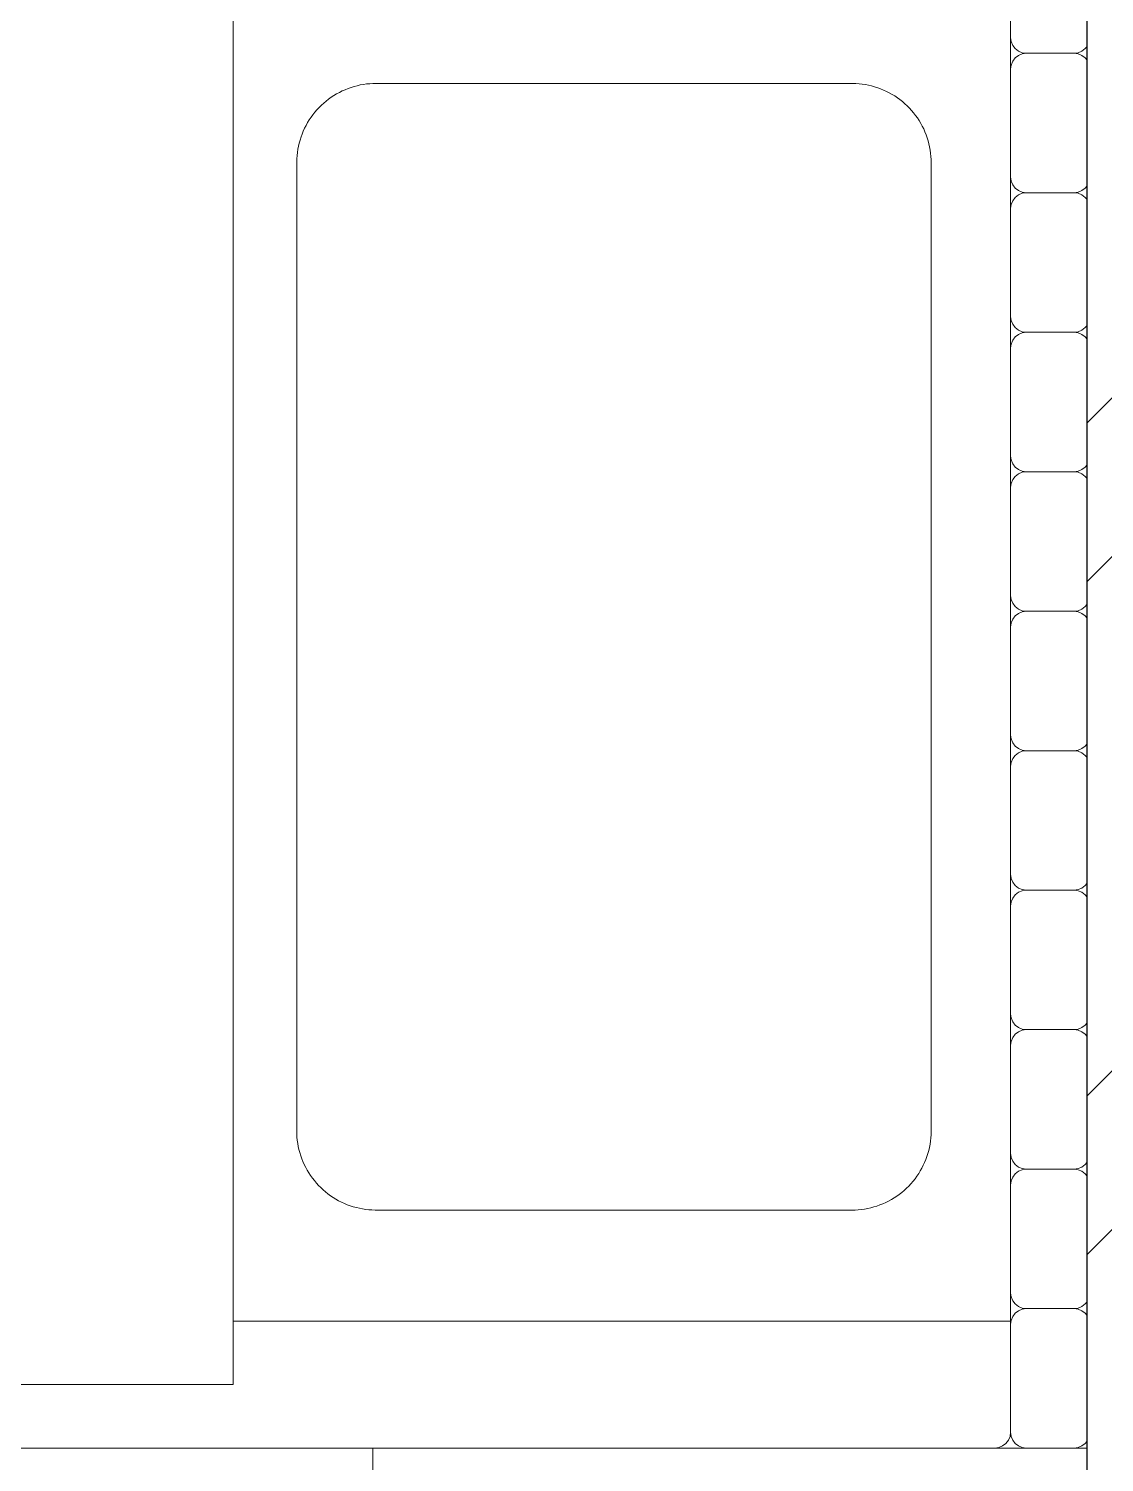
# Model space of a CAD drawing. Header units: millimetres. Extents: x -5016 to 22834, y -6019 to 18943.
# Drawn here: x 11733 to 12411, y 2936 to 3839 of the extents above; entities that cross this region are included whole.
import ezdxf

# ---------------------------------------------------------------- set-up
doc = ezdxf.new("R2010")
doc.units = ezdxf.units.MM
for name, color, linetype, lineweight in [('A-WALL', 8, 'Continuous', 13), ('A-WALL-PATT', 8, 'Continuous', 13), ('I-FURN', 9, 'Continuous', 13), ('АР_подложка', 8, 'Continuous', 13)]:
    doc.layers.add(name, color=color, linetype=linetype, lineweight=lineweight)

# ---------------------------------------------------------------- blocks, each defined once
blk = doc.blocks.new('INT 18 Шкаф-ящики - INT 18 Шкаф-ящики-V10-Этаж 2 - Планировка')
at = {"layer": 'I-FURN'}
for p, q in [((-300, 350), (-300, 342)), ((300, -100), (300, 350)), ((-300, 312), (-300, -100)), ((-300, -100), (300, -100))]:
    blk.add_line(p, q, dxfattribs=at)
blk = doc.blocks.new('INT Мягкая стеновая панель - INT Мягкая стеновая панель-1565844-Этаж 2 - Планировка')
at = {"layer": 'I-FURN'}
for p, q in [((0, -310), (0, -340)), ((0, -340), (0, -310)), ((87.9, -310), (87.9, -340)), ((87.9, -340), (87.9, -310)), ((175.8, -310), (175.8, -340)), ((175.8, -340), (175.8, -310)), ((263.7, -310), (263.7, -340)), ((263.7, -340), (263.7, -310)), ((351.6, -310), (351.6, -340)), ((351.6, -340), (351.6, -310)), ((439.5, -310), (439.5, -340)), ((439.5, -340), (439.5, -310)), ((527.4, -310), (527.4, -340)), ((527.4, -340), (527.4, -310)), ((615.3, -310), (615.3, -340)), ((615.3, -340), (615.3, -310)), ((703.2, -310), (703.2, -340)), ((703.2, -340), (703.2, -310)), ((791.1, -340), (791.1, -310)), ((791.1, -310), (791.1, -340)), ((879, -340), (879, -310)), ((-77.9, -350), (-10, -350)), ((10, -350), (77.9, -350)), ((97.9, -350), (165.8, -350)), ((185.8, -350), (253.7, -350)), ((273.7, -350), (341.6, -350)), ((361.6, -350), (429.5, -350)), ((449.5, -350), (517.4, -350)), ((537.4, -350), (605.3, -350)), ((625.3, -350), (693.2, -350)), ((713.2, -350), (781.1, -350)), ((801.1, -350), (869, -350))]:
    blk.add_line(p, q, dxfattribs=at)
at = {"layer": 'I-FURN', "flags": 128}
for points in [[(0, -310), (-0.34, -307.41), (-1.34, -305), (-2.93, -302.93), (-4.14, -302)], [(-1.34, -305), (-0.34, -307.41), (0, -310)], [(4.14, -302), (2.93, -302.93), (1.34, -305), (0.34, -307.41), (0, -310)], [(0, -310), (0.34, -307.41), (1.34, -305)], [(87.9, -310), (87.56, -307.41), (86.56, -305), (84.97, -302.93), (83.76, -302)], [(86.56, -305), (87.56, -307.41), (87.9, -310)], [(92.04, -302), (90.83, -302.93), (89.24, -305), (88.24, -307.41), (87.9, -310)], [(87.9, -310), (88.24, -307.41), (89.24, -305)], [(175.8, -310), (175.46, -307.41), (174.46, -305), (172.87, -302.93), (171.66, -302)], [(174.46, -305), (175.46, -307.41), (175.8, -310)], [(179.94, -302), (178.73, -302.93), (177.14, -305), (176.14, -307.41), (175.8, -310)], [(175.8, -310), (176.14, -307.41), (177.14, -305)], [(263.7, -310), (263.36, -307.41), (262.36, -305), (260.77, -302.93), (259.56, -302)], [(262.36, -305), (263.36, -307.41), (263.7, -310)], [(267.84, -302), (266.63, -302.93), (265.04, -305), (264.04, -307.41), (263.7, -310)], [(263.7, -310), (264.04, -307.41), (265.04, -305)], [(351.6, -310), (351.26, -307.41), (350.26, -305), (348.67, -302.93), (347.46, -302)], [(350.26, -305), (351.26, -307.41), (351.6, -310)], [(355.74, -302), (354.53, -302.93), (352.94, -305), (351.94, -307.41), (351.6, -310)], [(351.6, -310), (351.94, -307.41), (352.94, -305)], [(439.5, -310), (439.16, -307.41), (438.16, -305), (436.57, -302.93), (435.36, -302)], [(438.16, -305), (439.16, -307.41), (439.5, -310)], [(443.64, -302), (442.43, -302.93), (440.84, -305), (439.84, -307.41), (439.5, -310)], [(439.5, -310), (439.84, -307.41), (440.84, -305)], [(527.4, -310), (527.06, -307.41), (526.06, -305), (524.47, -302.93), (523.26, -302)], [(526.06, -305), (527.06, -307.41), (527.4, -310)], [(531.54, -302), (530.33, -302.93), (528.74, -305), (527.74, -307.41), (527.4, -310)], [(527.4, -310), (527.74, -307.41), (528.74, -305)], [(615.3, -310), (614.96, -307.41), (613.96, -305), (612.37, -302.93), (611.16, -302)], [(613.96, -305), (614.96, -307.41), (615.3, -310)], [(619.44, -302), (618.23, -302.93), (616.64, -305), (615.64, -307.41), (615.3, -310)], [(615.3, -310), (615.64, -307.41), (616.64, -305)], [(703.2, -310), (702.86, -307.41), (701.86, -305), (700.27, -302.93), (699.06, -302)], [(701.86, -305), (702.86, -307.41), (703.2, -310)], [(707.34, -302), (706.13, -302.93), (704.54, -305), (703.54, -307.41), (703.2, -310)], [(703.2, -310), (703.54, -307.41), (704.54, -305)], [(791.1, -310), (790.76, -307.41), (789.76, -305), (788.17, -302.93), (786.96, -302)], [(789.76, -305), (790.76, -307.41), (791.1, -310)], [(795.24, -302), (794.03, -302.93), (792.44, -305), (791.44, -307.41), (791.1, -310)], [(791.1, -310), (791.44, -307.41), (792.44, -305)], [(879, -310), (878.66, -307.41), (877.66, -305), (876.07, -302.93), (874.86, -302)], [(877.66, -305), (878.66, -307.41), (879, -310)], [(-10, -350), (-7.41, -349.66), (-5, -348.66), (-2.93, -347.07), (-1.34, -345), (-0.34, -342.59), (0, -340)], [(0, -340), (-0.34, -342.59), (-1.34, -345)], [(0, -340), (0.34, -342.59), (1.34, -345), (2.93, -347.07), (5, -348.66), (7.41, -349.66), (10, -350)], [(1.34, -345), (0.34, -342.59), (0, -340)], [(77.9, -350), (80.49, -349.66), (82.9, -348.66), (84.97, -347.07), (86.56, -345), (87.56, -342.59), (87.9, -340)], [(87.9, -340), (87.56, -342.59), (86.56, -345)], [(87.9, -340), (88.24, -342.59), (89.24, -345), (90.83, -347.07), (92.9, -348.66), (95.31, -349.66), (97.9, -350)], [(89.24, -345), (88.24, -342.59), (87.9, -340)], [(165.8, -350), (168.39, -349.66), (170.8, -348.66), (172.87, -347.07), (174.46, -345), (175.46, -342.59), (175.8, -340)], [(175.8, -340), (175.46, -342.59), (174.46, -345)], [(175.8, -340), (176.14, -342.59), (177.14, -345), (178.73, -347.07), (180.8, -348.66), (183.21, -349.66), (185.8, -350)], [(177.14, -345), (176.14, -342.59), (175.8, -340)], [(253.7, -350), (256.29, -349.66), (258.7, -348.66), (260.77, -347.07), (262.36, -345), (263.36, -342.59), (263.7, -340)], [(263.7, -340), (263.36, -342.59), (262.36, -345)], [(263.7, -340), (264.04, -342.59), (265.04, -345), (266.63, -347.07), (268.7, -348.66), (271.11, -349.66), (273.7, -350)], [(265.04, -345), (264.04, -342.59), (263.7, -340)], [(341.6, -350), (344.19, -349.66), (346.6, -348.66), (348.67, -347.07), (350.26, -345), (351.26, -342.59), (351.6, -340)], [(351.6, -340), (351.26, -342.59), (350.26, -345)], [(351.6, -340), (351.94, -342.59), (352.94, -345), (354.53, -347.07), (356.6, -348.66), (359.01, -349.66), (361.6, -350)], [(352.94, -345), (351.94, -342.59), (351.6, -340)], [(429.5, -350), (432.09, -349.66), (434.5, -348.66), (436.57, -347.07), (438.16, -345), (439.16, -342.59), (439.5, -340)], [(439.5, -340), (439.16, -342.59), (438.16, -345)], [(439.5, -340), (439.84, -342.59), (440.84, -345), (442.43, -347.07), (444.5, -348.66), (446.91, -349.66), (449.5, -350)], [(440.84, -345), (439.84, -342.59), (439.5, -340)], [(517.4, -350), (519.99, -349.66), (522.4, -348.66), (524.47, -347.07), (526.06, -345), (527.06, -342.59), (527.4, -340)], [(527.4, -340), (527.06, -342.59), (526.06, -345)], [(527.4, -340), (527.74, -342.59), (528.74, -345), (530.33, -347.07), (532.4, -348.66), (534.81, -349.66), (537.4, -350)], [(528.74, -345), (527.74, -342.59), (527.4, -340)], [(605.3, -350), (607.89, -349.66), (610.3, -348.66), (612.37, -347.07), (613.96, -345), (614.96, -342.59), (615.3, -340)], [(615.3, -340), (614.96, -342.59), (613.96, -345)], [(615.3, -340), (615.64, -342.59), (616.64, -345), (618.23, -347.07), (620.3, -348.66), (622.71, -349.66), (625.3, -350)], [(616.64, -345), (615.64, -342.59), (615.3, -340)], [(693.2, -350), (695.79, -349.66), (698.2, -348.66), (700.27, -347.07), (701.86, -345), (702.86, -342.59), (703.2, -340)], [(703.2, -340), (702.86, -342.59), (701.86, -345)], [(703.2, -340), (703.54, -342.59), (704.54, -345), (706.13, -347.07), (708.2, -348.66), (710.61, -349.66), (713.2, -350)], [(704.54, -345), (703.54, -342.59), (703.2, -340)], [(781.1, -350), (783.69, -349.66), (786.1, -348.66), (788.17, -347.07), (789.76, -345), (790.76, -342.59), (791.1, -340)], [(791.1, -340), (790.76, -342.59), (789.76, -345)], [(791.1, -340), (791.44, -342.59), (792.44, -345), (794.03, -347.07), (796.1, -348.66), (798.51, -349.66), (801.1, -350)], [(792.44, -345), (791.44, -342.59), (791.1, -340)], [(869, -350), (871.59, -349.66), (874, -348.66), (876.07, -347.07), (877.66, -345), (878.66, -342.59), (879, -340)], [(879, -340), (878.66, -342.59), (877.66, -345)], [(-5, -348.66), (-7.41, -349.66), (-10, -350)], [(10, -350), (7.41, -349.66), (5, -348.66)], [(82.9, -348.66), (80.49, -349.66), (77.9, -350)], [(97.9, -350), (95.31, -349.66), (92.9, -348.66)], [(170.8, -348.66), (168.39, -349.66), (165.8, -350)], [(185.8, -350), (183.21, -349.66), (180.8, -348.66)], [(258.7, -348.66), (256.29, -349.66), (253.7, -350)], [(273.7, -350), (271.11, -349.66), (268.7, -348.66)], [(346.6, -348.66), (344.19, -349.66), (341.6, -350)], [(361.6, -350), (359.01, -349.66), (356.6, -348.66)], [(434.5, -348.66), (432.09, -349.66), (429.5, -350)], [(449.5, -350), (446.91, -349.66), (444.5, -348.66)], [(522.4, -348.66), (519.99, -349.66), (517.4, -350)], [(537.4, -350), (534.81, -349.66), (532.4, -348.66)], [(610.3, -348.66), (607.89, -349.66), (605.3, -350)], [(625.3, -350), (622.71, -349.66), (620.3, -348.66)], [(698.2, -348.66), (695.79, -349.66), (693.2, -350)], [(713.2, -350), (710.61, -349.66), (708.2, -348.66)], [(786.1, -348.66), (783.69, -349.66), (781.1, -350)], [(801.1, -350), (798.51, -349.66), (796.1, -348.66)], [(874, -348.66), (871.59, -349.66), (869, -350)]]:
    blk.add_lwpolyline(points, dxfattribs=at)
blk = doc.blocks.new('АР_План_2_этажа')
at = {"layer": 'A-WALL-PATT', "lineweight": 9}
h = blk.add_hatch(dxfattribs=at)
h.set_pattern_fill('FP_1', color=256, style=0, pattern_type=2)
h.set_pattern_definition([(45, (0, 0), (-212.132, 212.132), []), (45, (0, 100), (-212.132, 212.132), [])])
h.paths.add_polyline_path([(14968.19, 5972.64), (14968.19, 11122.64), (14568.19, 11122.64), (14568.19, 10822.64), (14570.19, 10822.14), (14570.19, 10242.64), (14568.19, 10242.64), (14568.19, 5972.64)])
at = {"layer": 'A-WALL', "lineweight": 25}
blk.add_line((14568.19, 10222.64), (14568.19, 6884.81), dxfattribs=at)
at = {"layer": 'I-FURN'}
for p, q in [((14030.19, 9328.64), (14030.19, 7666.64)), ((14520.19, 8486.64), (14520.19, 8506.64)), ((14420.19, 8477.64), (14120.19, 8477.64)), ((14070.19, 8427.64), (14070.19, 7817.64)), ((14470.19, 7817.64), (14470.19, 8427.64)), ((14520.19, 8398.74), (14520.19, 8418.74)), ((14520.19, 8310.84), (14520.19, 8330.84)), ((14520.19, 8222.94), (14520.19, 8242.94)), ((14520.19, 8135.04), (14520.19, 8155.04)), ((14520.19, 8047.14), (14520.19, 8067.14)), ((14520.19, 7959.24), (14520.19, 7979.24)), ((14520.19, 7871.34), (14520.19, 7891.34)), ((14520.19, 7783.44), (14520.19, 7803.44)), ((14120.19, 7767.64), (14420.19, 7767.64)), ((14520.19, 7706.64), (14520.19, 7715.54)), ((14520.19, 7697.64), (14520.19, 7706.64)), ((14030.19, 7697.64), (14520.19, 7697.64)), ((14520.19, 7695.54), (14520.19, 7697.64)), ((14030.19, 7657.64), (14030.19, 7666.64)), ((13620.19, 7657.64), (14020.19, 7657.64)), ((14020.19, 7657.64), (14030.19, 7657.64)), ((14020.19, 7657.64), (14030.19, 7657.64)), ((12430.19, 7617.64), (14118.19, 7617.64))]:
    blk.add_line(p, q, dxfattribs=at)
at = {"layer": 'I-FURN', "flags": 128}
for points in [[(14120.19, 8477.64), (14118.19, 8477.6), (14116.2, 8477.48), (14114.21, 8477.28), (14112.23, 8477), (14110.26, 8476.65), (14108.31, 8476.21), (14106.38, 8475.7), (14104.47, 8475.11), (14102.58, 8474.44), (14100.72, 8473.7), (14098.9, 8472.88), (14097.1, 8471.99), (14095.35, 8471.03), (14093.63, 8470.01), (14091.96, 8468.91), (14090.33, 8467.75), (14088.75, 8466.52), (14087.22, 8465.23), (14085.75, 8463.89), (14084.33, 8462.48), (14082.96, 8461.02), (14081.66, 8459.5), (14080.41, 8457.93), (14079.23, 8456.32), (14078.12, 8454.66), (14077.07, 8452.95), (14076.1, 8451.21), (14075.19, 8449.43), (14074.35, 8447.61), (14073.59, 8445.76), (14072.9, 8443.88), (14072.29, 8441.98), (14071.76, 8440.05), (14071.3, 8438.11), (14070.92, 8436.14), (14070.62, 8434.16), (14070.4, 8432.18), (14070.26, 8430.18), (14070.2, 8428.18), (14070.19, 8427.64)], [(14470.19, 8427.64), (14470.15, 8429.64), (14470.03, 8431.64), (14469.83, 8433.63), (14469.56, 8435.61), (14469.2, 8437.58), (14468.76, 8439.53), (14468.25, 8441.46), (14467.66, 8443.37), (14466.99, 8445.26), (14466.25, 8447.11), (14465.43, 8448.94), (14464.54, 8450.73), (14463.58, 8452.49), (14462.56, 8454.2), (14461.46, 8455.88), (14460.3, 8457.5), (14459.07, 8459.08), (14457.78, 8460.61), (14456.44, 8462.09), (14455.03, 8463.51), (14453.57, 8464.88), (14452.05, 8466.18), (14450.48, 8467.42), (14448.87, 8468.6), (14447.21, 8469.72), (14445.5, 8470.76), (14443.76, 8471.74), (14441.98, 8472.65), (14440.16, 8473.48), (14438.31, 8474.25), (14436.43, 8474.93), (14434.53, 8475.54), (14432.6, 8476.08), (14430.66, 8476.54), (14428.69, 8476.92), (14426.71, 8477.22), (14424.73, 8477.44), (14422.73, 8477.58), (14420.73, 8477.64), (14420.19, 8477.64)], [(14070.19, 7817.64), (14070.23, 7815.64), (14070.35, 7813.65), (14070.55, 7811.66), (14070.83, 7809.68), (14071.19, 7807.71), (14071.63, 7805.76), (14072.14, 7803.83), (14072.73, 7801.92), (14073.4, 7800.03), (14074.14, 7798.17), (14074.96, 7796.35), (14075.84, 7794.55), (14076.8, 7792.8), (14077.83, 7791.08), (14078.93, 7789.41), (14080.09, 7787.78), (14081.32, 7786.2), (14082.6, 7784.67), (14083.95, 7783.2), (14085.36, 7781.78), (14086.82, 7780.41), (14088.34, 7779.11), (14089.9, 7777.86), (14091.52, 7776.68), (14093.18, 7775.57), (14094.88, 7774.52), (14096.63, 7773.55), (14098.41, 7772.64), (14100.23, 7771.8), (14102.08, 7771.04), (14103.95, 7770.35), (14105.86, 7769.74), (14107.78, 7769.21), (14109.73, 7768.75), (14111.7, 7768.37), (14113.67, 7768.07), (14115.66, 7767.85), (14117.65, 7767.71), (14119.65, 7767.65), (14120.19, 7767.64)], [(14420.19, 7767.64), (14422.19, 7767.68), (14424.19, 7767.8), (14426.18, 7768), (14428.16, 7768.28), (14430.13, 7768.64), (14432.08, 7769.08), (14434.01, 7769.59), (14435.92, 7770.18), (14437.81, 7770.85), (14439.66, 7771.59), (14441.49, 7772.41), (14443.28, 7773.29), (14445.04, 7774.25), (14446.75, 7775.28), (14448.43, 7776.38), (14450.05, 7777.54), (14451.63, 7778.76), (14453.16, 7780.05), (14454.64, 7781.4), (14456.06, 7782.81), (14457.43, 7784.27), (14458.73, 7785.79), (14459.97, 7787.35), (14461.15, 7788.97), (14462.27, 7790.63), (14463.31, 7792.33), (14464.29, 7794.08), (14465.2, 7795.86), (14466.03, 7797.68), (14466.8, 7799.53), (14467.48, 7801.4), (14468.09, 7803.31), (14468.63, 7805.23), (14469.09, 7807.18), (14469.47, 7809.15), (14469.77, 7811.12), (14469.99, 7813.11), (14470.13, 7815.1), (14470.19, 7817.1), (14470.19, 7817.64)], [(14510.19, 7617.64), (14512.78, 7617.98), (14515.19, 7618.98), (14517.26, 7620.57), (14518.85, 7622.64), (14519.85, 7625.06), (14520.19, 7627.64)], [(14520.19, 7627.64), (14519.85, 7625.06), (14518.85, 7622.64)], [(14515.19, 7618.98), (14512.78, 7617.98), (14510.19, 7617.64)]]:
    blk.add_lwpolyline(points, dxfattribs=at)
at = {"layer": 'I-FURN'}
for name, p, rotation in [('INT Мягкая стеновая панель - INT Мягкая стеновая панель-1565844-Этаж 2 - Планировка', (14870.19, 8496.64), 270.0000000000011), ('INT 18 Шкаф-ящики - INT 18 Шкаф-ящики-V10-Этаж 2 - Планировка', (14218.19, 7317.64), 270.0000000000007)]:
    blk.add_blockref(name, p, dxfattribs=dict(at, rotation=rotation))

msp = doc.modelspace()

# ---------------------------------------------------------------- block references
at = {"layer": 'АР_подложка'}
msp.add_blockref('АР_План_2_этажа', (-2168, -4673), dxfattribs=at)

doc.saveas('drawing.dxf')
